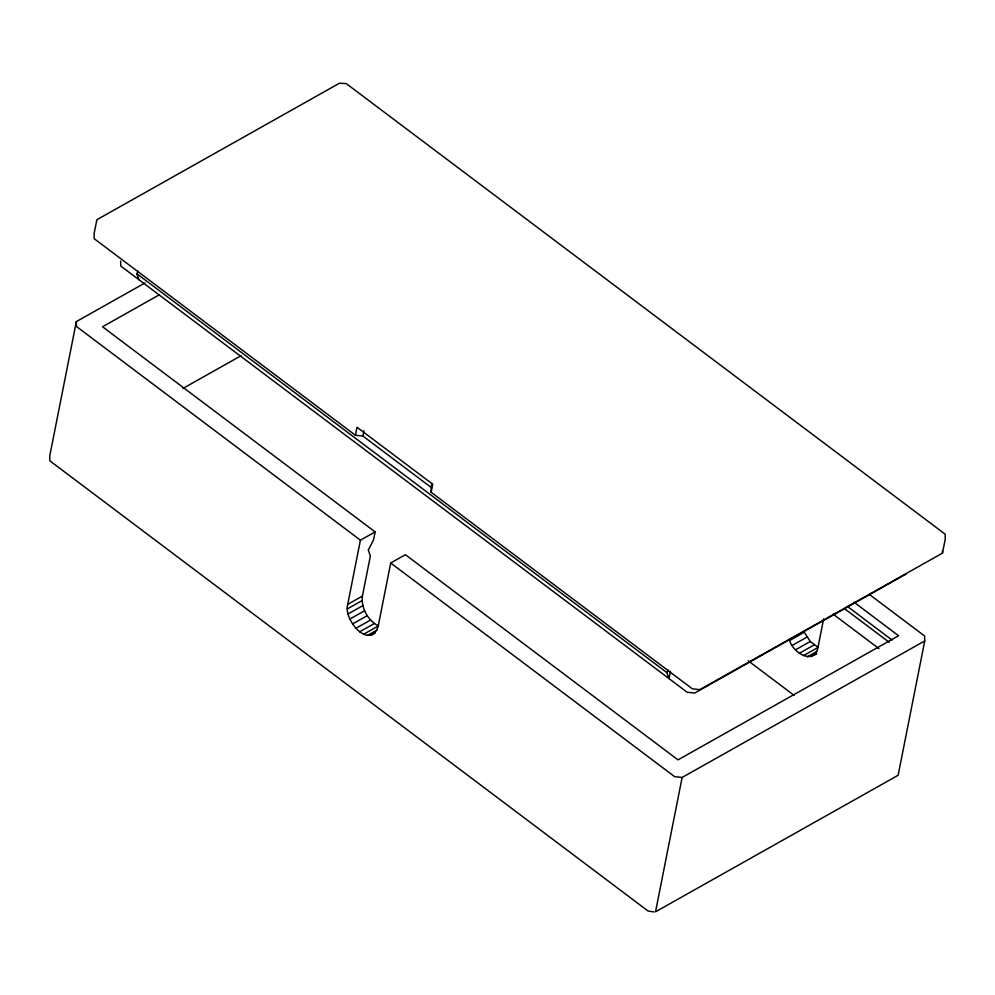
<?xml version="1.0" encoding="UTF-8"?>
<svg xmlns="http://www.w3.org/2000/svg" width="995" height="995" viewBox="0 0 995 995"><rect width="100%" height="100%" fill="white"/><g stroke="black" fill="none" stroke-linecap="round" stroke-linejoin="round"><path stroke-width="1.49" d="M853.971 602.162L898.56 635.743L678.018 759.857L405.413 554.712L390.712 562.983L378 627.149C368.511 650.158 343.051 618.878 347.715 604.351L360.414 540.185L375.127 531.915L102.522 326.77L159.349 294.794M363.71 634.188L378.411 625.917C367.851 620.407 360.924 607.97 362.416 596.08L370.364 555.969L368.274 550.024L373.535 539.937L375.127 531.915M145.083 282.903L76.354 321.584L49.75 455.921L49.862 460.834L648.068 911.01L654.001 911.942M355.439 435.275L357.031 427.253L432.75 484.242L431.158 492.264L692.408 688.851L699.871 689.635L942.476 553.12L945.25 539.079L945.138 534.166L346.272 83.605L339.469 83.207L96.863 219.733L94.09 233.763L94.189 238.688L355.439 435.275L362.901 436.059L431.046 487.339L431.158 492.264M362.901 436.059L363.959 430.711M431.046 487.339L431.842 483.334M670.443 671.289L669.001 678.59L666.911 672.632L136.862 273.749L138.168 271.225M924.741 640.929L682.135 777.456L655.531 911.793L898.137 775.267L924.741 640.929L924.629 636.016L869.58 594.587M823.611 618.902L817.741 648.603C813.077 665.456 792.406 651.874 789.644 640.494L804.308 632.235L810.278 641.489L818.126 647.384L803.45 655.643M666.911 672.632L668.23 670.108M182.893 388.448L241.076 355.7M347.715 604.351L362.416 596.08M347.404 608.89L362.118 600.619M348.151 613.89L362.864 605.619M349.904 619.027L364.605 610.756M352.541 623.94L367.242 615.669M355.874 628.293L370.575 620.022M359.68 631.788L374.381 623.517M367.677 635.332L377.043 630.071M371.322 635.146L375.339 632.895M906.37 573.904L694.634 693.042L687.172 692.259L120.768 266.026L120.656 261.1M792.269 645.394L806.945 637.136M795.602 649.747L810.278 641.489M799.42 653.242L814.097 644.984M807.418 656.799L816.758 651.538M811.062 656.6L816.397 653.603M814.121 655.096L816.795 653.591M682.135 777.456L674.672 776.672L390.712 562.983M847.429 606.452L892.018 640.034M844.544 608.691L889.157 642.26M833.101 614.102L878.933 648.616M748.24 660.842L794.122 695.381M360.414 540.185L76.466 326.497L76.354 321.584M136.862 273.749L138.939 279.694M942.414 550.658L942.476 553.12"/></g></svg>
